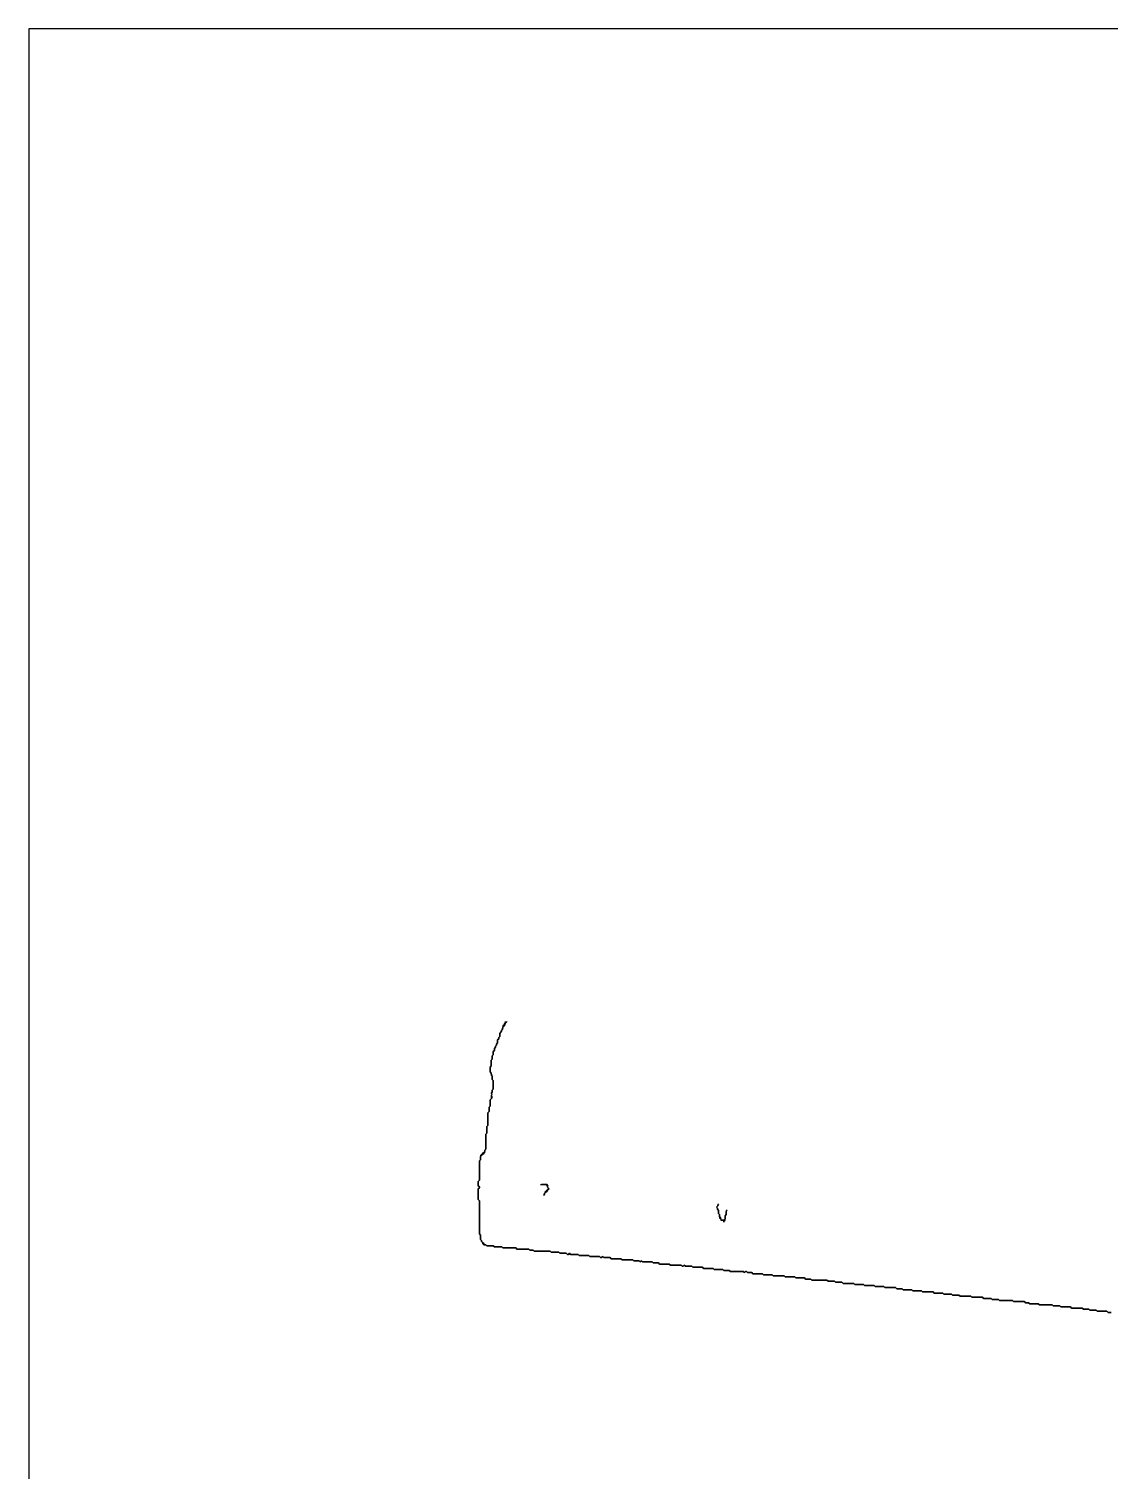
# Model space of a CAD drawing. Header units: metres. Extents: x 0 to 600, y 0 to 400.
# Drawn here: x 0 to 150, y 200 to 400 of the extents above; entities that cross this region are included whole.
import ezdxf

# ---------------------------------------------------------------- set-up
doc = ezdxf.new("R2010")
doc.units = ezdxf.units.M

msp = doc.modelspace()

# ---------------------------------------------------------------- linework, layer by layer
for points in [[(0, 0), (600, 0), (600, 400), (0, 400), (0, 0)], [(66.07, 262.35), (66.07, 262.2), (65.92, 262.05), (65.92, 261.9), (65.77, 261.76), (65.77, 261.61), (65.77, 261.46), (65.62, 261.31), (65.62, 261.16), (65.48, 261.01), (65.48, 260.86), (65.33, 260.71), (65.33, 260.57), (65.33, 260.42), (65.33, 260.27), (65.18, 260.12), (65.18, 259.97), (65.03, 259.82), (65.03, 259.67), (65.03, 259.52), (65.03, 259.38), (64.88, 259.23), (64.88, 259.08), (64.73, 258.93), (64.73, 258.78), (64.58, 258.63), (64.58, 258.48), (64.58, 258.33), (64.43, 258.18), (64.43, 258.04), (64.43, 257.89), (64.43, 257.74), (64.29, 257.59), (64.29, 257.44), (64.29, 257.29), (64.29, 257.14), (64.14, 256.99), (64.14, 256.85), (64.14, 256.7), (64.14, 256.55), (64.14, 256.4), (64.14, 256.25), (63.99, 256.1), (63.99, 255.95), (63.99, 255.8), (63.99, 255.65), (63.99, 255.51), (63.99, 255.36), (64.14, 255.21), (64.14, 255.06), (64.14, 254.91), (64.29, 254.76), (64.29, 254.61), (64.29, 254.46), (64.29, 254.32), (64.43, 254.17), (64.43, 254.02), (64.43, 253.87), (64.43, 253.72), (64.43, 253.57), (64.43, 253.42), (64.43, 253.27), (64.43, 253.12), (64.43, 252.98), (64.29, 252.83), (64.29, 252.68), (64.29, 252.53), (64.14, 252.38), (64.29, 252.23), (64.14, 252.08), (64.14, 251.93), (64.14, 251.79), (64.14, 251.64), (63.99, 251.49), (63.99, 251.34), (63.99, 251.19), (63.99, 251.04), (63.99, 250.89), (63.99, 250.74), (63.99, 250.6), (63.84, 250.45), (63.84, 250.3), (63.84, 250.15), (63.84, 250), (63.84, 249.85), (63.69, 249.7), (63.69, 249.55), (63.69, 249.4), (63.69, 249.26), (63.69, 249.11), (63.69, 248.96), (63.69, 248.81), (63.69, 248.66), (63.69, 248.51), (63.69, 248.36), (63.69, 248.21), (63.69, 248.07), (63.69, 247.92), (63.54, 247.77), (63.54, 247.62), (63.54, 247.47), (63.54, 247.32), (63.54, 247.17), (63.54, 247.02), (63.54, 246.88), (63.39, 246.73), (63.39, 246.58), (63.39, 246.43), (63.39, 246.28), (63.39, 246.13), (63.39, 245.98), (63.39, 245.83), (63.39, 245.68), (63.39, 245.54), (63.39, 245.39), (63.39, 245.24), (63.39, 245.09), (63.39, 244.94), (63.39, 244.79), (63.39, 244.64), (63.24, 244.49), (63.24, 244.35), (63.1, 244.2), (62.95, 244.05), (62.8, 243.9), (62.65, 243.75), (62.65, 243.6), (62.65, 243.45), (62.65, 243.3), (62.65, 243.15), (62.5, 243.01), (62.5, 242.86), (62.5, 242.71), (62.5, 242.56), (62.5, 242.41), (62.5, 242.26), (62.5, 242.11), (62.5, 241.96), (62.5, 241.82), (62.5, 241.67), (62.5, 241.52), (62.5, 241.37), (62.5, 241.22), (62.5, 241.07), (62.5, 240.92), (62.5, 240.77), (62.5, 240.62), (62.5, 240.48), (62.5, 240.33), (62.35, 240.18), (62.35, 240.03), (62.35, 239.88), (62.35, 239.73), (62.35, 239.58), (62.5, 239.43), (62.5, 239.29), (62.35, 239.14), (62.35, 238.99), (62.35, 238.84), (62.35, 238.69), (62.35, 238.54), (62.35, 238.39), (62.35, 238.24), (62.35, 238.1), (62.35, 237.95), (62.35, 237.8), (62.35, 237.65), (62.5, 237.5), (62.5, 237.35), (62.5, 237.2), (62.5, 237.05), (62.5, 236.9), (62.5, 236.76), (62.5, 236.61), (62.5, 236.46), (62.5, 236.31), (62.5, 236.16), (62.5, 236.01), (62.5, 235.86), (62.5, 235.71), (62.5, 235.57), (62.5, 235.42), (62.5, 235.27), (62.5, 235.12), (62.5, 234.97), (62.5, 234.82), (62.5, 234.67), (62.5, 234.52), (62.5, 234.38), (62.5, 234.23), (62.5, 234.08), (62.5, 233.93), (62.5, 233.78), (62.5, 233.63), (62.5, 233.48), (62.5, 233.33), (62.5, 233.18), (62.5, 233.04), (62.5, 232.89), (62.65, 232.74), (62.65, 232.59), (62.65, 232.44), (62.65, 232.29), (62.65, 232.14), (62.8, 231.99), (62.8, 231.85), (62.95, 231.7), (62.95, 231.55), (63.1, 231.4), (63.24, 231.4), (63.39, 231.4), (63.54, 231.25), (63.69, 231.25), (63.84, 231.25), (63.99, 231.25), (64.14, 231.25), (64.29, 231.25), (64.43, 231.25), (64.58, 231.1), (64.73, 231.1), (64.88, 231.1), (65.03, 231.1), (65.18, 231.1), (65.33, 231.1), (65.48, 231.1), (65.62, 231.1), (65.77, 230.95), (65.92, 230.95), (66.07, 230.95), (66.22, 230.95), (66.37, 230.95), (66.52, 230.95), (66.67, 230.95), (66.82, 230.95), (66.96, 230.95), (67.11, 230.95), (67.26, 230.95), (67.41, 230.95), (67.56, 230.95), (67.71, 230.8), (67.86, 230.8), (68.01, 230.8), (68.15, 230.8), (68.3, 230.8), (68.45, 230.8), (68.6, 230.8), (68.75, 230.8), (68.9, 230.8), (69.05, 230.8), (69.2, 230.8), (69.35, 230.8), (69.49, 230.65), (69.64, 230.65), (69.79, 230.65), (69.94, 230.65), (70.09, 230.51), (70.24, 230.51), (70.39, 230.51), (70.54, 230.51), (70.68, 230.51), (70.83, 230.51), (70.98, 230.51), (71.13, 230.51), (71.28, 230.51), (71.43, 230.51), (71.58, 230.51), (71.73, 230.51), (71.88, 230.51), (72.02, 230.51), (72.17, 230.51), (72.32, 230.51), (72.47, 230.36), (72.62, 230.36), (72.77, 230.36), (72.92, 230.36), (73.07, 230.36), (73.21, 230.36), (73.36, 230.36), (73.51, 230.36), (73.66, 230.21), (73.81, 230.21), (73.96, 230.21), (74.11, 230.21), (74.26, 230.21), (74.4, 230.21), (74.55, 230.21), (74.7, 230.06), (74.85, 230.06), (75, 230.21), (75.15, 230.06), (75.3, 230.06), (75.45, 230.06), (75.6, 230.06), (75.74, 230.06), (75.89, 230.06), (76.04, 230.06), (76.19, 230.06), (76.34, 229.91), (76.49, 229.91), (76.64, 229.91), (76.79, 229.91), (76.93, 229.91), (77.08, 229.91), (77.23, 229.91), (77.38, 229.91), (77.53, 229.91), (77.68, 229.91), (77.83, 229.76), (77.98, 229.76), (78.12, 229.76), (78.27, 229.76), (78.42, 229.76), (78.57, 229.76), (78.72, 229.76), (78.87, 229.76), (79.02, 229.76), (79.17, 229.76), (79.32, 229.61), (79.46, 229.61), (79.61, 229.76), (79.76, 229.61), (79.91, 229.61), (80.06, 229.61), (80.21, 229.61), (80.36, 229.61), (80.51, 229.61), (80.65, 229.61), (80.8, 229.46), (80.95, 229.46), (81.1, 229.46), (81.25, 229.46), (81.4, 229.46), (81.55, 229.46), (81.7, 229.46), (81.85, 229.46), (81.99, 229.46), (82.14, 229.46), (82.29, 229.32), (82.44, 229.32), (82.59, 229.32), (82.74, 229.32), (82.89, 229.32), (83.04, 229.32), (83.18, 229.32), (83.33, 229.32), (83.48, 229.32), (83.63, 229.32), (83.78, 229.32), (83.93, 229.17), (84.08, 229.17), (84.23, 229.17), (84.38, 229.17), (84.52, 229.17), (84.67, 229.17), (84.82, 229.02), (84.97, 229.17), (85.12, 229.02), (85.27, 229.02), (85.42, 229.02), (85.57, 229.02), (85.71, 229.02), (85.86, 229.02), (86.01, 229.02), (86.16, 229.02), (86.31, 229.02), (86.46, 229.02), (86.61, 228.87), (86.76, 228.87), (86.9, 228.87), (87.05, 228.87), (87.2, 228.87), (87.35, 228.87), (87.5, 228.72), (87.65, 228.72), (87.8, 228.72), (87.95, 228.72), (88.1, 228.72), (88.24, 228.72), (88.39, 228.72), (88.54, 228.72), (88.69, 228.72), (88.84, 228.72), (88.99, 228.57), (89.14, 228.57), (89.29, 228.57), (89.43, 228.57), (89.58, 228.57), (89.73, 228.57), (89.88, 228.57), (90.03, 228.57), (90.18, 228.57), (90.33, 228.57), (90.48, 228.57), (90.62, 228.42), (90.77, 228.42), (90.92, 228.57), (91.07, 228.42), (91.22, 228.42), (91.37, 228.42), (91.52, 228.42), (91.67, 228.42), (91.82, 228.42), (91.96, 228.42), (92.11, 228.27), (92.26, 228.27), (92.41, 228.27), (92.56, 228.27), (92.71, 228.27), (92.86, 228.27), (93.01, 228.27), (93.15, 228.27), (93.3, 228.27), (93.45, 228.27), (93.6, 228.12), (93.75, 228.12), (93.9, 228.12), (94.05, 228.12), (94.2, 228.12), (94.35, 228.12), (94.49, 228.12), (94.64, 228.12), (94.79, 228.12), (94.94, 228.12), (95.09, 227.98), (95.24, 227.98), (95.39, 227.98), (95.54, 227.98), (95.68, 227.98), (95.83, 227.98), (95.98, 227.98), (96.13, 227.98), (96.28, 227.98), (96.43, 227.83), (96.58, 227.83), (96.73, 227.83), (96.88, 227.83), (97.02, 227.83), (97.17, 227.83), (97.32, 227.68), (97.47, 227.68), (97.62, 227.68), (97.77, 227.68), (97.92, 227.68), (98.07, 227.68), (98.21, 227.68), (98.36, 227.68), (98.51, 227.68), (98.66, 227.68), (98.81, 227.68), (98.96, 227.68), (99.11, 227.68), (99.26, 227.53), (99.4, 227.68), (99.55, 227.68), (99.7, 227.53), (99.85, 227.53), (100, 227.53), (100.15, 227.53), (100.3, 227.53), (100.45, 227.38), (100.6, 227.38), (100.74, 227.38), (100.89, 227.38), (101.04, 227.38), (101.19, 227.38), (101.34, 227.38), (101.49, 227.38), (101.64, 227.38), (101.79, 227.38), (101.93, 227.23), (102.08, 227.23), (102.23, 227.23), (102.38, 227.23), (102.53, 227.23), (102.68, 227.23), (102.83, 227.23), (102.98, 227.23), (103.12, 227.23), (103.27, 227.08), (103.42, 227.08), (103.57, 227.08), (103.72, 227.08), (103.87, 227.08), (104.02, 227.08), (104.17, 227.08), (104.32, 227.08), (104.46, 227.08), (104.61, 227.08), (104.76, 227.08), (104.91, 226.93), (105.06, 226.93), (105.21, 226.93), (105.36, 226.93), (105.51, 226.93), (105.65, 226.93), (105.8, 226.93), (105.95, 226.93), (106.1, 226.93), (106.25, 226.93), (106.4, 226.79), (106.55, 226.79), (106.7, 226.79), (106.85, 226.79), (106.99, 226.79), (107.14, 226.79), (107.29, 226.79), (107.44, 226.79), (107.59, 226.79), (107.74, 226.64), (107.89, 226.64), (108.04, 226.64), (108.18, 226.64), (108.33, 226.64), (108.48, 226.64), (108.63, 226.49), (108.78, 226.49), (108.93, 226.49), (109.08, 226.49), (109.23, 226.49), (109.38, 226.49), (109.52, 226.49), (109.67, 226.49), (109.82, 226.49), (109.97, 226.49), (110.12, 226.49), (110.27, 226.49), (110.42, 226.49), (110.57, 226.49), (110.71, 226.49), (110.86, 226.34), (111.01, 226.34), (111.16, 226.34), (111.31, 226.34), (111.46, 226.34), (111.61, 226.34), (111.76, 226.34), (111.9, 226.19), (112.05, 226.19), (112.2, 226.19), (112.35, 226.19), (112.5, 226.19), (112.65, 226.19), (112.8, 226.19), (112.95, 226.04), (113.1, 226.04), (113.24, 226.04), (113.39, 226.04), (113.54, 226.04), (113.69, 226.04), (113.84, 226.04), (113.99, 226.04), (114.14, 226.04), (114.29, 226.04), (114.43, 226.04), (114.58, 225.89), (114.73, 225.89), (114.88, 225.89), (115.03, 225.89), (115.18, 225.89), (115.33, 225.89), (115.48, 225.89), (115.62, 225.89), (115.77, 225.89), (115.92, 225.74), (116.07, 225.74), (116.22, 225.74), (116.37, 225.74), (116.52, 225.74), (116.67, 225.74), (116.82, 225.74), (116.96, 225.74), (117.11, 225.74), (117.26, 225.74), (117.41, 225.6), (117.56, 225.6), (117.71, 225.6), (117.86, 225.6), (118.01, 225.6), (118.15, 225.6), (118.3, 225.6), (118.45, 225.6), (118.6, 225.6), (118.75, 225.45), (118.9, 225.45), (119.05, 225.45), (119.2, 225.45), (119.35, 225.45), (119.49, 225.45), (119.64, 225.45), (119.79, 225.45), (119.94, 225.45), (120.09, 225.45), (120.24, 225.45), (120.39, 225.3), (120.54, 225.3), (120.68, 225.3), (120.83, 225.3), (120.98, 225.3), (121.13, 225.3), (121.28, 225.15), (121.43, 225.15), (121.58, 225.15), (121.73, 225.15), (121.88, 225.15), (122.02, 225.15), (122.17, 225.15), (122.32, 225.15), (122.47, 225.15), (122.62, 225), (122.77, 225), (122.92, 225), (123.07, 225), (123.21, 225), (123.36, 225), (123.51, 225), (123.66, 225), (123.81, 225), (123.96, 224.85), (124.11, 224.85), (124.26, 224.85), (124.4, 224.85), (124.55, 224.85), (124.7, 224.85), (124.85, 224.85), (125, 224.85), (125.15, 224.85), (125.3, 224.85), (125.45, 224.85), (125.6, 224.7), (125.74, 224.7), (125.89, 224.7), (126.04, 224.7), (126.19, 224.7), (126.34, 224.7), (126.49, 224.7), (126.64, 224.7), (126.79, 224.7), (126.93, 224.55), (127.08, 224.55), (127.23, 224.55), (127.38, 224.55), (127.53, 224.55), (127.68, 224.55), (127.83, 224.55), (127.98, 224.55), (128.12, 224.4), (128.27, 224.4), (128.42, 224.4), (128.57, 224.4), (128.72, 224.4), (128.87, 224.4), (129.02, 224.4), (129.17, 224.26), (129.32, 224.26), (129.46, 224.26), (129.61, 224.26), (129.76, 224.26), (129.91, 224.26), (130.06, 224.26), (130.21, 224.26), (130.36, 224.26), (130.51, 224.26), (130.65, 224.26), (130.8, 224.11), (130.95, 224.11), (131.1, 224.11), (131.25, 224.11), (131.4, 224.11), (131.55, 224.11), (131.7, 224.11), (131.85, 224.11), (131.99, 224.11), (132.14, 224.11), (132.29, 224.11), (132.44, 223.96), (132.59, 223.96), (132.74, 223.96), (132.89, 223.96), (133.04, 223.96), (133.18, 223.96), (133.33, 223.96), (133.48, 223.96), (133.63, 223.81), (133.78, 223.81), (133.93, 223.81), (134.08, 223.81), (134.23, 223.81), (134.38, 223.81), (134.52, 223.81), (134.67, 223.66), (134.82, 223.66), (134.97, 223.66), (135.12, 223.66), (135.27, 223.66), (135.42, 223.66), (135.57, 223.66), (135.71, 223.66), (135.86, 223.66), (136.01, 223.66), (136.16, 223.66), (136.31, 223.66), (136.46, 223.66), (136.61, 223.51), (136.76, 223.51), (136.9, 223.51), (137.05, 223.51), (137.2, 223.51), (137.35, 223.51), (137.5, 223.51), (137.65, 223.51), (137.8, 223.51), (137.95, 223.51), (138.1, 223.51), (138.24, 223.36), (138.39, 223.36), (138.54, 223.36), (138.69, 223.36), (138.84, 223.21), (138.99, 223.21), (139.14, 223.21), (139.29, 223.21), (139.43, 223.21), (139.58, 223.21), (139.73, 223.21), (139.88, 223.21), (140.03, 223.21), (140.18, 223.07), (140.33, 223.07), (140.48, 223.07), (140.62, 223.07), (140.77, 223.07), (140.92, 223.07), (141.07, 223.07), (141.22, 223.07), (141.37, 223.07), (141.52, 223.07), (141.67, 223.07), (141.82, 223.07), (141.96, 223.07), (142.11, 222.92), (142.26, 222.92), (142.41, 222.92), (142.56, 222.92), (142.71, 222.92), (142.86, 222.92), (143.01, 222.92), (143.15, 222.77), (143.3, 222.77), (143.45, 222.77), (143.6, 222.77), (143.75, 222.77), (143.9, 222.77), (144.05, 222.77), (144.2, 222.77), (144.35, 222.77), (144.49, 222.77), (144.64, 222.62), (144.79, 222.62), (144.94, 222.62), (145.09, 222.62), (145.24, 222.62), (145.39, 222.62), (145.54, 222.62), (145.68, 222.62), (145.83, 222.62), (145.98, 222.62), (146.13, 222.62), (146.28, 222.47), (146.43, 222.47), (146.58, 222.47), (146.73, 222.47), (146.88, 222.47), (147.02, 222.47), (147.17, 222.32), (147.32, 222.32), (147.47, 222.32), (147.62, 222.32), (147.77, 222.32), (147.92, 222.32), (148.07, 222.32), (148.21, 222.17), (148.36, 222.17), (148.51, 222.17), (148.66, 222.17), (148.81, 222.17), (148.96, 222.17), (149.11, 222.17), (149.26, 222.17), (149.4, 222.17), (149.55, 222.17), (149.7, 222.02), (149.85, 222.02), (150, 222.02), (150.15, 222.02)], [(150.15, 222.02), (150, 222.02), (149.85, 222.02), (149.7, 222.02), (149.55, 222.17), (149.4, 222.17), (149.26, 222.17), (149.11, 222.17), (148.96, 222.17), (148.81, 222.17), (148.66, 222.17), (148.51, 222.17), (148.36, 222.17), (148.21, 222.17), (148.07, 222.32), (147.92, 222.32), (147.77, 222.32), (147.62, 222.32), (147.47, 222.32), (147.32, 222.32), (147.17, 222.32), (147.02, 222.47), (146.88, 222.47), (146.73, 222.47), (146.58, 222.47), (146.43, 222.47), (146.28, 222.47), (146.13, 222.62), (145.98, 222.62), (145.83, 222.62), (145.68, 222.62), (145.54, 222.62), (145.39, 222.62), (145.24, 222.62), (145.09, 222.62), (144.94, 222.62), (144.79, 222.62), (144.64, 222.62), (144.49, 222.77), (144.35, 222.77), (144.2, 222.77), (144.05, 222.77), (143.9, 222.77), (143.75, 222.77), (143.6, 222.77), (143.45, 222.77), (143.3, 222.77), (143.15, 222.77), (143.01, 222.92), (142.86, 222.92), (142.71, 222.92), (142.56, 222.92), (142.41, 222.92), (142.26, 222.92), (142.11, 222.92), (141.96, 223.07), (141.82, 223.07), (141.67, 223.07), (141.52, 223.07), (141.37, 223.07), (141.22, 223.07), (141.07, 223.07), (140.92, 223.07), (140.77, 223.07), (140.62, 223.07), (140.48, 223.07), (140.33, 223.07), (140.18, 223.07), (140.03, 223.21), (139.88, 223.21), (139.73, 223.21), (139.58, 223.21), (139.43, 223.21), (139.29, 223.21), (139.14, 223.21), (138.99, 223.21), (138.84, 223.21), (138.69, 223.36), (138.54, 223.36), (138.39, 223.36), (138.24, 223.36), (138.1, 223.51), (137.95, 223.51), (137.8, 223.51), (137.65, 223.51), (137.5, 223.51), (137.35, 223.51), (137.2, 223.51), (137.05, 223.51), (136.9, 223.51), (136.76, 223.51), (136.61, 223.51), (136.46, 223.66), (136.31, 223.66), (136.16, 223.66), (136.01, 223.66), (135.86, 223.66), (135.71, 223.66), (135.57, 223.66), (135.42, 223.66), (135.27, 223.66), (135.12, 223.66), (134.97, 223.66), (134.82, 223.66), (134.67, 223.66), (134.52, 223.81), (134.38, 223.81), (134.23, 223.81), (134.08, 223.81), (133.93, 223.81), (133.78, 223.81), (133.63, 223.81), (133.48, 223.96), (133.33, 223.96), (133.18, 223.96), (133.04, 223.96), (132.89, 223.96), (132.74, 223.96), (132.59, 223.96), (132.44, 223.96), (132.29, 224.11), (132.14, 224.11), (131.99, 224.11), (131.85, 224.11), (131.7, 224.11), (131.55, 224.11), (131.4, 224.11), (131.25, 224.11), (131.1, 224.11), (130.95, 224.11), (130.8, 224.11), (130.65, 224.26), (130.51, 224.26), (130.36, 224.26), (130.21, 224.26), (130.06, 224.26), (129.91, 224.26), (129.76, 224.26), (129.61, 224.26), (129.46, 224.26), (129.32, 224.26), (129.17, 224.26), (129.02, 224.4), (128.87, 224.4), (128.72, 224.4), (128.57, 224.4), (128.42, 224.4), (128.27, 224.4), (128.12, 224.4), (127.98, 224.55), (127.83, 224.55), (127.68, 224.55), (127.53, 224.55), (127.38, 224.55), (127.23, 224.55), (127.08, 224.55), (126.93, 224.55), (126.79, 224.7), (126.64, 224.7), (126.49, 224.7), (126.34, 224.7), (126.19, 224.7), (126.04, 224.7), (125.89, 224.7), (125.74, 224.7), (125.6, 224.7), (125.45, 224.85), (125.3, 224.85), (125.15, 224.85), (125, 224.85), (124.85, 224.85), (124.7, 224.85), (124.55, 224.85), (124.4, 224.85), (124.26, 224.85), (124.11, 224.85), (123.96, 224.85), (123.81, 225), (123.66, 225), (123.51, 225), (123.36, 225), (123.21, 225), (123.07, 225), (122.92, 225), (122.77, 225), (122.62, 225), (122.47, 225.15), (122.32, 225.15), (122.17, 225.15), (122.02, 225.15), (121.88, 225.15), (121.73, 225.15), (121.58, 225.15), (121.43, 225.15), (121.28, 225.15), (121.13, 225.3), (120.98, 225.3), (120.83, 225.3), (120.68, 225.3), (120.54, 225.3), (120.39, 225.3), (120.24, 225.45), (120.09, 225.45), (119.94, 225.45), (119.79, 225.45), (119.64, 225.45), (119.49, 225.45), (119.35, 225.45), (119.2, 225.45), (119.05, 225.45), (118.9, 225.45), (118.75, 225.45), (118.6, 225.6), (118.45, 225.6), (118.3, 225.6), (118.15, 225.6), (118.01, 225.6), (117.86, 225.6), (117.71, 225.6), (117.56, 225.6), (117.41, 225.6), (117.26, 225.74), (117.11, 225.74), (116.96, 225.74), (116.82, 225.74), (116.67, 225.74), (116.52, 225.74), (116.37, 225.74), (116.22, 225.74), (116.07, 225.74), (115.92, 225.74), (115.77, 225.89), (115.62, 225.89), (115.48, 225.89), (115.33, 225.89), (115.18, 225.89), (115.03, 225.89), (114.88, 225.89), (114.73, 225.89), (114.58, 225.89), (114.43, 226.04), (114.29, 226.04), (114.14, 226.04), (113.99, 226.04), (113.84, 226.04), (113.69, 226.04), (113.54, 226.04), (113.39, 226.04), (113.24, 226.04), (113.1, 226.04), (112.95, 226.04), (112.8, 226.19), (112.65, 226.19), (112.5, 226.19), (112.35, 226.19), (112.2, 226.19), (112.05, 226.19), (111.9, 226.19), (111.76, 226.34), (111.61, 226.34), (111.46, 226.34), (111.31, 226.34), (111.16, 226.34), (111.01, 226.34), (110.86, 226.34), (110.71, 226.49), (110.57, 226.49), (110.42, 226.49), (110.27, 226.49), (110.12, 226.49), (109.97, 226.49), (109.82, 226.49), (109.67, 226.49), (109.52, 226.49), (109.38, 226.49), (109.23, 226.49), (109.08, 226.49), (108.93, 226.49), (108.78, 226.49), (108.63, 226.49), (108.48, 226.64), (108.33, 226.64), (108.18, 226.64), (108.04, 226.64), (107.89, 226.64), (107.74, 226.64), (107.59, 226.79), (107.44, 226.79), (107.29, 226.79), (107.14, 226.79), (106.99, 226.79), (106.85, 226.79), (106.7, 226.79), (106.55, 226.79), (106.4, 226.79), (106.25, 226.93), (106.1, 226.93), (105.95, 226.93), (105.8, 226.93), (105.65, 226.93), (105.51, 226.93), (105.36, 226.93), (105.21, 226.93), (105.06, 226.93), (104.91, 226.93), (104.76, 227.08), (104.61, 227.08), (104.46, 227.08), (104.32, 227.08), (104.17, 227.08), (104.02, 227.08), (103.87, 227.08), (103.72, 227.08), (103.57, 227.08), (103.42, 227.08), (103.27, 227.08), (103.12, 227.23), (102.98, 227.23), (102.83, 227.23), (102.68, 227.23), (102.53, 227.23), (102.38, 227.23), (102.23, 227.23), (102.08, 227.23), (101.93, 227.23), (101.79, 227.38), (101.64, 227.38), (101.49, 227.38), (101.34, 227.38), (101.19, 227.38), (101.04, 227.38), (100.89, 227.38), (100.74, 227.38), (100.6, 227.38), (100.45, 227.38), (100.3, 227.53), (100.15, 227.53), (100, 227.53), (99.85, 227.53), (99.7, 227.53), (99.55, 227.68), (99.4, 227.68), (99.26, 227.53), (99.11, 227.68), (98.96, 227.68), (98.81, 227.68), (98.66, 227.68), (98.51, 227.68), (98.36, 227.68), (98.21, 227.68), (98.07, 227.68), (97.92, 227.68), (97.77, 227.68), (97.62, 227.68), (97.47, 227.68), (97.32, 227.68), (97.17, 227.83), (97.02, 227.83), (96.88, 227.83), (96.73, 227.83), (96.58, 227.83), (96.43, 227.83), (96.28, 227.98), (96.13, 227.98), (95.98, 227.98), (95.83, 227.98), (95.68, 227.98), (95.54, 227.98), (95.39, 227.98), (95.24, 227.98), (95.09, 227.98), (94.94, 228.12), (94.79, 228.12), (94.64, 228.12), (94.49, 228.12), (94.35, 228.12), (94.2, 228.12), (94.05, 228.12), (93.9, 228.12), (93.75, 228.12), (93.6, 228.12), (93.45, 228.27), (93.3, 228.27), (93.15, 228.27), (93.01, 228.27), (92.86, 228.27), (92.71, 228.27), (92.56, 228.27), (92.41, 228.27), (92.26, 228.27), (92.11, 228.27), (91.96, 228.42), (91.82, 228.42), (91.67, 228.42), (91.52, 228.42), (91.37, 228.42), (91.22, 228.42), (91.07, 228.42), (90.92, 228.57), (90.77, 228.42), (90.62, 228.42), (90.48, 228.57), (90.33, 228.57), (90.18, 228.57), (90.03, 228.57), (89.88, 228.57), (89.73, 228.57), (89.58, 228.57), (89.43, 228.57), (89.29, 228.57), (89.14, 228.57), (88.99, 228.57), (88.84, 228.72), (88.69, 228.72), (88.54, 228.72), (88.39, 228.72), (88.24, 228.72), (88.1, 228.72), (87.95, 228.72), (87.8, 228.72), (87.65, 228.72), (87.5, 228.72), (87.35, 228.87), (87.2, 228.87), (87.05, 228.87), (86.9, 228.87), (86.76, 228.87), (86.61, 228.87), (86.46, 229.02), (86.31, 229.02), (86.16, 229.02), (86.01, 229.02), (85.86, 229.02), (85.71, 229.02), (85.57, 229.02), (85.42, 229.02), (85.27, 229.02), (85.12, 229.02), (84.97, 229.17), (84.82, 229.02), (84.67, 229.17), (84.52, 229.17), (84.38, 229.17), (84.23, 229.17), (84.08, 229.17), (83.93, 229.17), (83.78, 229.32), (83.63, 229.32), (83.48, 229.32), (83.33, 229.32), (83.18, 229.32), (83.04, 229.32), (82.89, 229.32), (82.74, 229.32), (82.59, 229.32), (82.44, 229.32), (82.29, 229.32), (82.14, 229.46), (81.99, 229.46), (81.85, 229.46), (81.7, 229.46), (81.55, 229.46), (81.4, 229.46), (81.25, 229.46), (81.1, 229.46), (80.95, 229.46), (80.8, 229.46), (80.65, 229.61), (80.51, 229.61), (80.36, 229.61), (80.21, 229.61), (80.06, 229.61), (79.91, 229.61), (79.76, 229.61), (79.61, 229.76), (79.46, 229.61), (79.32, 229.61), (79.17, 229.76), (79.02, 229.76), (78.87, 229.76), (78.72, 229.76), (78.57, 229.76), (78.42, 229.76), (78.27, 229.76), (78.12, 229.76), (77.98, 229.76), (77.83, 229.76), (77.68, 229.91), (77.53, 229.91), (77.38, 229.91), (77.23, 229.91), (77.08, 229.91), (76.93, 229.91), (76.79, 229.91), (76.64, 229.91), (76.49, 229.91), (76.34, 229.91), (76.19, 230.06), (76.04, 230.06), (75.89, 230.06), (75.74, 230.06), (75.6, 230.06), (75.45, 230.06), (75.3, 230.06), (75.15, 230.06), (75, 230.21), (74.85, 230.06), (74.7, 230.06), (74.55, 230.21), (74.4, 230.21), (74.26, 230.21), (74.11, 230.21), (73.96, 230.21), (73.81, 230.21), (73.66, 230.21), (73.51, 230.36), (73.36, 230.36), (73.21, 230.36), (73.07, 230.36), (72.92, 230.36), (72.77, 230.36), (72.62, 230.36), (72.47, 230.36), (72.32, 230.51), (72.17, 230.51), (72.02, 230.51), (71.88, 230.51), (71.73, 230.51), (71.58, 230.51), (71.43, 230.51), (71.28, 230.51), (71.13, 230.51), (70.98, 230.51), (70.83, 230.51), (70.68, 230.51), (70.54, 230.51), (70.39, 230.51), (70.24, 230.51), (70.09, 230.51), (69.94, 230.65), (69.79, 230.65), (69.64, 230.65), (69.49, 230.65), (69.35, 230.8), (69.2, 230.8), (69.05, 230.8), (68.9, 230.8), (68.75, 230.8), (68.6, 230.8), (68.45, 230.8), (68.3, 230.8), (68.15, 230.8), (68.01, 230.8), (67.86, 230.8), (67.71, 230.8), (67.56, 230.95), (67.41, 230.95), (67.26, 230.95), (67.11, 230.95), (66.96, 230.95), (66.82, 230.95), (66.67, 230.95), (66.52, 230.95), (66.37, 230.95), (66.22, 230.95), (66.07, 230.95), (65.92, 230.95), (65.77, 230.95), (65.62, 231.1), (65.48, 231.1), (65.33, 231.1), (65.18, 231.1), (65.03, 231.1), (64.88, 231.1), (64.73, 231.1), (64.58, 231.1), (64.43, 231.25), (64.29, 231.25), (64.14, 231.25), (63.99, 231.25), (63.84, 231.25), (63.69, 231.25), (63.54, 231.25), (63.39, 231.4), (63.24, 231.4), (63.1, 231.55), (62.95, 231.7), (62.8, 231.85), (62.8, 231.99), (62.65, 232.14), (62.65, 232.29), (62.65, 232.44), (62.65, 232.59), (62.65, 232.74), (62.5, 232.89), (62.5, 233.04), (62.5, 233.18), (62.5, 233.33), (62.5, 233.48), (62.5, 233.63), (62.5, 233.78), (62.5, 233.93), (62.5, 234.08), (62.5, 234.23), (62.5, 234.38), (62.5, 234.52), (62.5, 234.67), (62.5, 234.82), (62.5, 234.97), (62.5, 235.12), (62.5, 235.27), (62.5, 235.42), (62.5, 235.57), (62.5, 235.71), (62.5, 235.86), (62.5, 236.01), (62.5, 236.16), (62.5, 236.31), (62.5, 236.46), (62.5, 236.61), (62.5, 236.76), (62.5, 236.9), (62.5, 237.05), (62.5, 237.2), (62.5, 237.35), (62.5, 237.5), (62.35, 237.65), (62.35, 237.8), (62.35, 237.95), (62.35, 238.1), (62.35, 238.24), (62.35, 238.39), (62.35, 238.54), (62.35, 238.69), (62.35, 238.84), (62.35, 238.99), (62.35, 239.14), (62.5, 239.29), (62.5, 239.43), (62.35, 239.58), (62.35, 239.73), (62.35, 239.88), (62.35, 240.03), (62.35, 240.18), (62.5, 240.33), (62.5, 240.48), (62.5, 240.62), (62.5, 240.77), (62.5, 240.92), (62.5, 241.07), (62.5, 241.22), (62.5, 241.37), (62.5, 241.52), (62.5, 241.67), (62.5, 241.82), (62.5, 241.96), (62.5, 242.11), (62.5, 242.26), (62.5, 242.41), (62.5, 242.56), (62.5, 242.71), (62.5, 242.86), (62.5, 243.01), (62.65, 243.15), (62.65, 243.3), (62.65, 243.45), (62.65, 243.6), (62.8, 243.75), (62.95, 243.9), (63.1, 244.05), (63.24, 244.2), (63.24, 244.35), (63.24, 244.49), (63.39, 244.64), (63.39, 244.79), (63.39, 244.94), (63.39, 245.09), (63.39, 245.24), (63.39, 245.39), (63.39, 245.54), (63.39, 245.68), (63.39, 245.83), (63.39, 245.98), (63.39, 246.13), (63.39, 246.28), (63.39, 246.43), (63.39, 246.58), (63.39, 246.73), (63.54, 246.88), (63.54, 247.02), (63.54, 247.17), (63.54, 247.32), (63.54, 247.47), (63.54, 247.62), (63.54, 247.77), (63.69, 247.92), (63.69, 248.07), (63.69, 248.21), (63.69, 248.36), (63.69, 248.51), (63.69, 248.66), (63.69, 248.81), (63.69, 248.96), (63.69, 249.11), (63.69, 249.26), (63.69, 249.4), (63.69, 249.55), (63.69, 249.7), (63.84, 249.85), (63.84, 250), (63.84, 250.15), (63.84, 250.3), (63.84, 250.45), (63.99, 250.6), (63.99, 250.74), (63.99, 250.89), (63.99, 251.04), (63.99, 251.19), (63.99, 251.34), (63.99, 251.49), (64.14, 251.64), (64.29, 251.79), (64.29, 251.93), (64.14, 252.08), (64.29, 252.23), (64.14, 252.38), (64.29, 252.53), (64.29, 252.68), (64.29, 252.83), (64.43, 252.98), (64.43, 253.12), (64.43, 253.27), (64.43, 253.42), (64.43, 253.57), (64.43, 253.72), (64.43, 253.87), (64.43, 254.02), (64.43, 254.17), (64.29, 254.32), (64.29, 254.46), (64.29, 254.61), (64.29, 254.76), (64.29, 254.91), (64.14, 255.06), (64.14, 255.21), (63.99, 255.36), (63.99, 255.51), (63.99, 255.65), (63.99, 255.8), (63.99, 255.95), (64.14, 256.1), (64.14, 256.25), (64.14, 256.4), (64.14, 256.55), (64.14, 256.7), (64.14, 256.85), (64.14, 256.99), (64.29, 257.14), (64.29, 257.29), (64.29, 257.44), (64.29, 257.59), (64.43, 257.74), (64.43, 257.89), (64.43, 258.04), (64.43, 258.18), (64.58, 258.33), (64.58, 258.48), (64.58, 258.63), (64.73, 258.78), (64.73, 258.93), (64.88, 259.08), (64.88, 259.23), (65.03, 259.38), (65.03, 259.52), (65.03, 259.67), (65.03, 259.82), (65.18, 259.97), (65.18, 260.12), (65.33, 260.27), (65.33, 260.42), (65.33, 260.57), (65.33, 260.71), (65.48, 260.86), (65.62, 261.01), (65.62, 261.16), (65.77, 261.31), (65.77, 261.46), (65.77, 261.61), (65.92, 261.76), (66.07, 261.9), (66.07, 262.05), (66.22, 262.2), (66.37, 262.35), (66.22, 262.2)], [(70.98, 239.73), (71.13, 239.73), (71.28, 239.73), (71.43, 239.73), (71.58, 239.73), (71.73, 239.73), (71.88, 239.58), (71.88, 239.43), (72.02, 239.29), (72.02, 239.14), (71.88, 238.99), (71.73, 238.84), (71.58, 238.69), (71.58, 238.54), (71.43, 238.39), (71.43, 238.24), (71.58, 238.39), (71.58, 238.54), (71.73, 238.69), (71.88, 238.84), (72.02, 238.99), (72.17, 239.14), (72.02, 239.29), (71.88, 239.43), (72.02, 239.58), (71.88, 239.73), (71.73, 239.73), (71.58, 239.73), (71.43, 239.73), (71.28, 239.73), (71.13, 239.73)], [(95.68, 237.05), (95.54, 236.9), (95.54, 236.76), (95.39, 236.61), (95.54, 236.46), (95.54, 236.31), (95.68, 236.16), (95.68, 236.01), (95.68, 235.86), (95.68, 235.71), (95.83, 235.57), (95.83, 235.42), (95.83, 235.27), (95.83, 235.12), (95.98, 234.97), (95.98, 234.82), (96.13, 234.82), (96.28, 234.82), (96.43, 234.67), (96.43, 234.52), (96.43, 234.67), (96.58, 234.82), (96.58, 234.97), (96.58, 235.12), (96.58, 235.27), (96.58, 235.42), (96.73, 235.57), (96.73, 235.71), (96.73, 235.86), (96.73, 236.01), (96.88, 236.16), (96.73, 236.16), (96.73, 236.01), (96.73, 235.86), (96.73, 235.71), (96.73, 235.57), (96.58, 235.42), (96.58, 235.27), (96.58, 235.12), (96.58, 234.97), (96.43, 234.82), (96.28, 234.82), (96.13, 234.82), (95.98, 234.97), (95.98, 235.12), (95.83, 235.27), (95.83, 235.42), (95.83, 235.57), (95.68, 235.71), (95.68, 235.86), (95.68, 236.01), (95.68, 236.16), (95.54, 236.31), (95.54, 236.46), (95.39, 236.61), (95.54, 236.76), (95.68, 236.9)]]:
    msp.add_lwpolyline(points)

doc.saveas('drawing.dxf')
